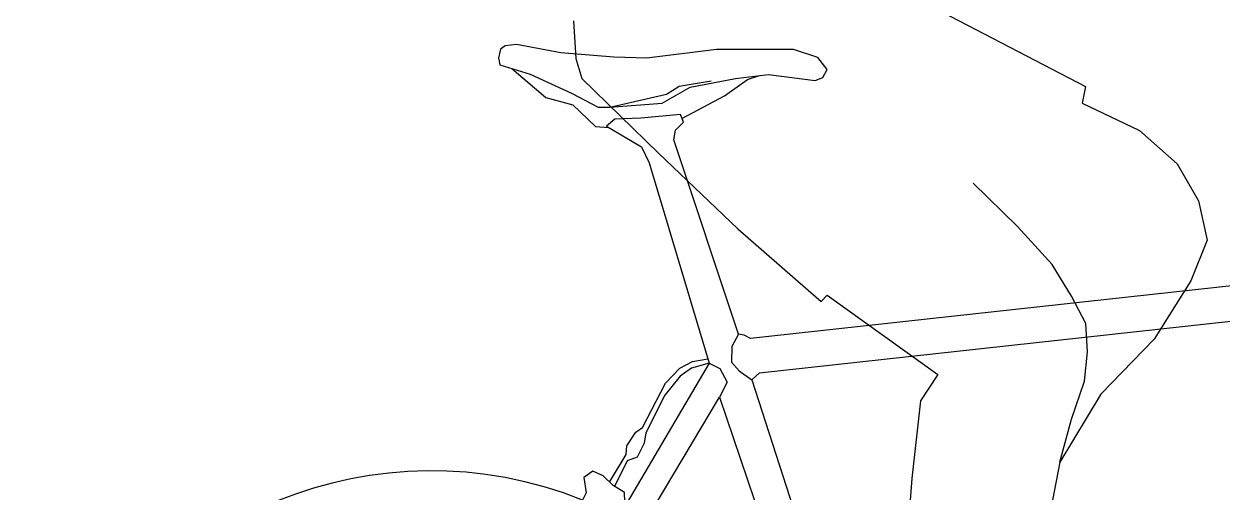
# Model space of a CAD drawing. Header units: millimetres. Extents: x 1284 to 35279, y 955 to 12847.
# Drawn here: x 26119 to 27124, y 3844 to 4236 of the extents above; entities that cross this region are included whole.
import ezdxf

# ---------------------------------------------------------------- set-up
doc = ezdxf.new("R2010")
doc.units = ezdxf.units.MM
doc.header["$LTSCALE"] = 20

# ---------------------------------------------------------------- blocks, each defined once
blk = doc.blocks.new('*U6')
at = {"linetype": 'Continuous'}
for points in [[(-867.3, 987.5), (-823.4, 991), (-799.8, 1004.2), (-761.7, 1011.6), (-734.1, 1014.9), (-694.9, 1010), (-688.5, 1012.4), (-685.1, 1019.1), (-692.9, 1029.1), (-713.1, 1035.9), (-777.7, 1035.8), (-836.2, 1028.6), (-863.8, 1029.3), (-908.2, 1033.1), (-945.6, 1040.1), (-954.9, 1039), (-958.9, 1036), (-960.7, 1028.8), (-959.5, 1023.1), (-933.9, 1015.2), (-898.9, 998.9), (-876.9, 987.6), (-867.3, 987.5), (-819.7, 998.4), (-809, 1005.2), (-782.2, 1009.6)], [(-949.3, 1019.9), (-920.9, 995.7), (-898.3, 989.4), (-879.2, 971.3), (-868, 970.5)], [(-806.7, 978.1), (-771, 997), (-751.7, 1010.6), (-741.7, 1014)], [(-759.3, 797.4), (-813.6, 960.1), (-812.2, 968.2), (-805.5, 975), (-808, 981.3), (-841.3, 978.3), (-863.1, 977.5), (-869.9, 971.6), (-840.6, 954.4), (-834.3, 940.8), (-784, 773.1), (-775, 768.6), (-768.9, 757.3), (-775.2, 744.8), (-652.1, 381.3)], [(-246.2, 848.8), (-749.3, 793.8), (-754.5, 796.5), (-759.3, 797.4), (-764.9, 787), (-765.2, 773.9), (-758.7, 766.7), (-748.1, 759.1), (-741.8, 765.2), (-239.5, 820.2), (-233.5, 812), (-226.4, 807.9)], [(-867.4, 673.6), (-853.6, 696.6), (-852.9, 704), (-845.4, 715.3), (-839.8, 719.3), (-820.5, 756.3), (-808.4, 768.9), (-797.8, 774.6), (-785.1, 776.7)], [(-784, 773.1), (-1015.4, 380.5)], [(-784, 773.1), (-798.6, 769.1), (-808.1, 762.3), (-821, 746.3), (-837.1, 714.9), (-838.4, 706.2), (-844.4, 694.4), (-852.6, 691.3), (-863.2, 670)], [(-748.1, 759.1), (-624.4, 376.2)], [(-1004.1, 360.9), (-775.2, 744.8)], [(-893.1, 652.3), (-912.8, 634.4), (-918, 623.8), (-913.6, 614.4), (-902.3, 614.9), (-890.7, 629.1), (-879.9, 635.6), (-866.4, 636.9), (-862.8, 650.3), (-861.2, 655), (-854.7, 657), (-855, 665), (-864.5, 670.8), (-872.8, 678.7), (-881.6, 682.6), (-888.9, 677.4), (-887, 664.6), (-893.1, 652.3)]]:
    blk.add_lwpolyline(points, dxfattribs=at)
blk.add_arc((-1017, 341.5), 341.5, 68.1702, 332.179, dxfattribs=at)
blk = doc.blocks.new('人物動作（CAD素材.com）11')
at = {"color": 0, "linetype": 'ByBlock', "lineweight": -2}
for points in [[(-78.6, 29.2), (-76.8, -2.3), (-71.8, -19.2), (-7.5, -81.7), (59.2, -145.1), (129, -205.8), (134.1, -200.6), (226.8, -267.1), (212.4, -289), (204.9, -354), (201.4, -401.3), (207.6, -532.7), (200.1, -610.7), (187.1, -670.3)], [(187.7, 59.1), (350.6, -25.8), (347.9, -39.9), (396, -62.7), (427.5, -90.6), (445.3, -121.6), (452.8, -154.5), (439.1, -188.7), (408.3, -237.3), (363.4, -283.5), (329.2, -340.3), (304.6, -467.7)], [(329.2, -340.3), (339, -304.3), (349.9, -272.6), (352.3, -248), (350.8, -224.3), (339, -201.4), (322.8, -175), (293.6, -143), (256.5, -106.9)]]:
    blk.add_lwpolyline(points, dxfattribs=at)

msp = doc.modelspace()

# ---------------------------------------------------------------- block references
for name, p in [('人物動作（CAD素材.com）11', (26658.9, 4209.2)), ('*U6', (27477.9, 3178.5))]:
    msp.add_blockref(name, p)

doc.saveas('drawing.dxf')
